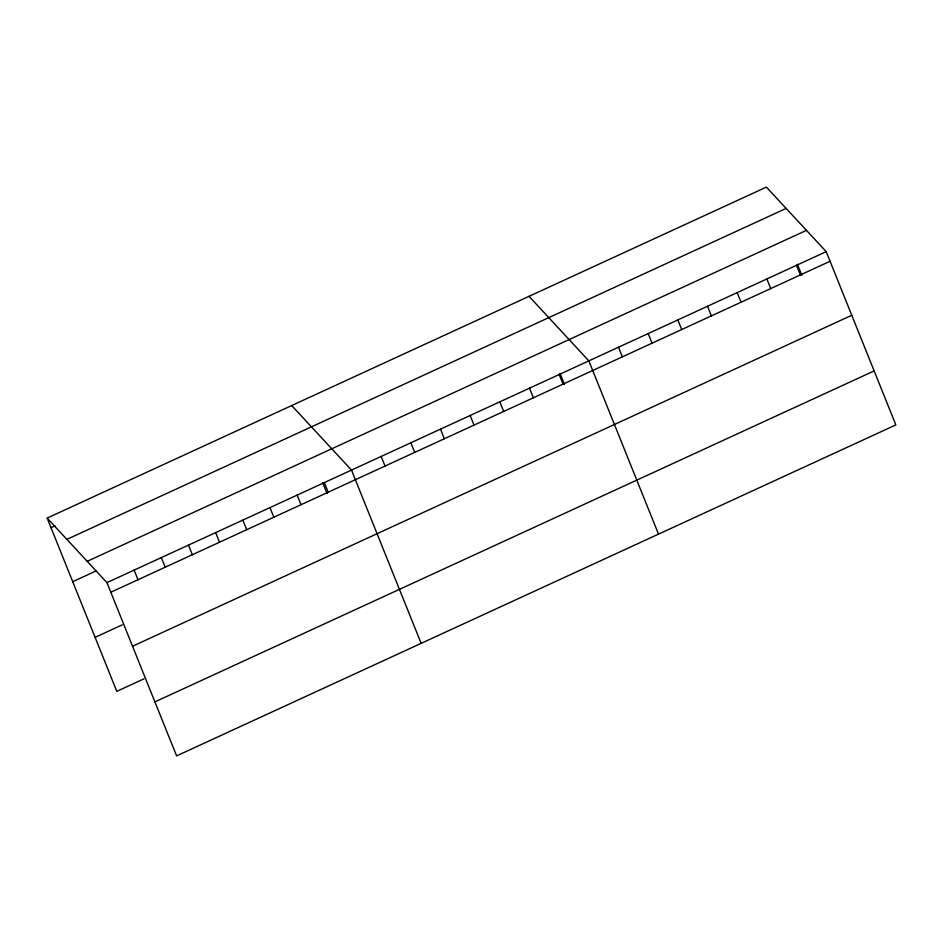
<?xml version="1.0" encoding="UTF-8"?>
<svg xmlns="http://www.w3.org/2000/svg" width="943" height="943" viewBox="0 0 943 943"><rect width="100%" height="100%" fill="white"/><g stroke="black" fill="none" stroke-linecap="round" stroke-linejoin="round"><path stroke-width="1.41" d="M47.15 518.084L766.388 187.115L826.198 251.651L895.85 424.916L176.612 755.885L106.96 582.621L47.15 518.084L116.802 691.349L143.973 678.842M51.016 527.703L54.894 525.911M66.882 539.384L786.132 208.415M87.216 561.333L806.465 230.351M72.729 581.701L96.021 570.986M106.96 582.621L826.198 251.651M110.826 592.239L830.064 261.27M95.09 637.35L122.26 624.844M132.527 646.25L851.777 315.268M154.9 701.887L874.137 370.917M529.047 296.338L588.845 360.874L658.497 534.139M291.693 405.549L351.503 470.097L421.144 643.362M797.424 264.299L801.786 275.156M796.529 265.301L800.395 274.92M766.859 278.963L770.726 288.57M737.19 292.613L741.057 302.231M707.521 306.263L711.387 315.881M677.852 319.913L681.718 329.531M648.183 333.563L652.049 343.181M618.514 347.224L622.38 356.843M560.071 373.522L564.433 384.379M559.175 374.524L563.042 384.143M529.506 388.174L533.373 397.793M499.837 401.836L503.703 411.454M470.168 415.486L474.034 425.104M440.499 429.136L444.365 438.754M410.842 442.786L414.708 452.404M381.172 456.447L385.039 466.066M324.321 482.604L328.188 492.211M322.718 482.745L327.091 493.602M297.151 495.099L301.017 504.717M269.981 507.605L273.847 517.224M242.811 520.112L246.677 529.73M215.641 532.606L219.507 542.225M188.47 545.113L192.337 554.732M161.3 557.619L165.166 567.238M134.13 570.126L137.996 579.745"/></g></svg>
